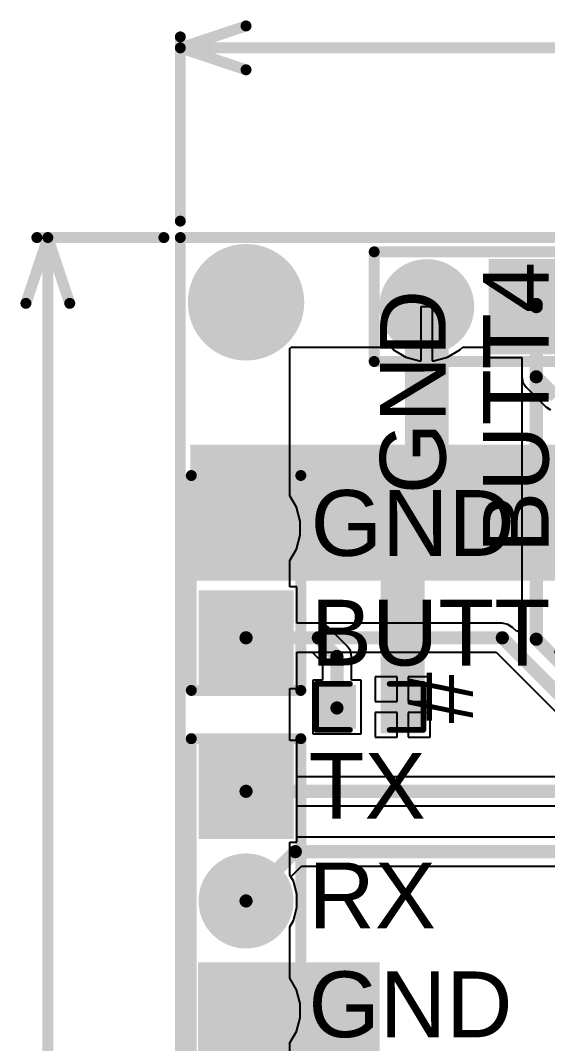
# Model space of a CAD drawing. Header units: millimetres. Extents: x -0.21 to 3.18, y -0.07 to 2.49.
# Drawn here: x -0.205 to 0.276, y 1.553 to 2.486 of the extents above; entities that cross this region are included whole.
import ezdxf

# ---------------------------------------------------------------- set-up
doc = ezdxf.new("R2010")
doc.units = ezdxf.units.MM
doc.header["$MEASUREMENT"] = 0
for name, color, linetype in [('BottomLayer', 5, 'Continuous'), ('BottomSolder', 6, 'Continuous'), ('Mechanical1', 6, 'Continuous'), ('Mechanical2', 216, 'Continuous'), ('MultiLayer', 9, 'Continuous'), ('PadHoleLayer', 156, 'Continuous'), ('TopLayer', 1, 'Continuous'), ('TopOverlay', 2, 'Continuous'), ('TopPaste', 8, 'Continuous'), ('TopSolder', 216, 'Continuous')]:
    doc.layers.add(name, color=color, linetype=linetype)
doc.styles.add('Arial', font='', dxfattribs={"height": 0.2})
doc.styles.get('Arial').set_extended_font_data('Arial')

# ---------------------------------------------------------------- blocks, each defined once
blk = doc.blocks.new('3P_T_______H____P____62')
at = {"layer": 'BottomLayer'}
blk.add_hatch(color=5, dxfattribs=at).paths.add_polyline_path([(-0.13937, 0.03937), (-0.06063, 0.03937), (-0.06063, -0.03937), (-0.13937, -0.03937)])
h = blk.add_hatch(color=5, dxfattribs=at)
edge = h.paths.add_edge_path()
edge.add_arc((0, 0), 0.03937, 0, 360)
h = blk.add_hatch(color=5, dxfattribs=at)
edge = h.paths.add_edge_path()
edge.add_arc((0.1, 0), 0.03937, 0, 360)
at = {"layer": 'BottomSolder'}
blk.add_hatch(color=6, dxfattribs=at).paths.add_polyline_path([(-0.14337, 0.04337), (-0.05663, 0.04337), (-0.05663, -0.04337), (-0.14337, -0.04337)])
h = blk.add_hatch(color=6, dxfattribs=at)
edge = h.paths.add_edge_path()
edge.add_arc((0, 0), 0.04337, 0, 360)
h = blk.add_hatch(color=6, dxfattribs=at)
edge = h.paths.add_edge_path()
edge.add_arc((0.1, 0), 0.04337, 0, 360)
at = {"layer": 'MultiLayer'}
blk.add_hatch(color=9, dxfattribs=at).paths.add_polyline_path([(-0.13937, 0.03937), (-0.06063, 0.03937), (-0.06063, -0.03937), (-0.13937, -0.03937)])
h = blk.add_hatch(color=9, dxfattribs=at)
edge = h.paths.add_edge_path()
edge.add_arc((0, 0), 0.03937, 0, 360)
h = blk.add_hatch(color=9, dxfattribs=at)
edge = h.paths.add_edge_path()
edge.add_arc((0.1, 0), 0.03937, 0, 360)
at = {"layer": 'PadHoleLayer'}
h = blk.add_hatch(color=156, dxfattribs=at)
edge = h.paths.add_edge_path()
edge.add_arc((-0.1, 0), 0.01969, 0, 360)
h = blk.add_hatch(color=156, dxfattribs=at)
edge = h.paths.add_edge_path()
edge.add_arc((0, 0), 0.01969, 0, 360)
h = blk.add_hatch(color=156, dxfattribs=at)
edge = h.paths.add_edge_path()
edge.add_arc((0.1, 0), 0.01969, 0, 360)
at = {"layer": 'TopLayer'}
blk.add_hatch(color=1, dxfattribs=at).paths.add_polyline_path([(-0.13937, 0.03937), (-0.06063, 0.03937), (-0.06063, -0.03937), (-0.13937, -0.03937)])
h = blk.add_hatch(color=1, dxfattribs=at)
edge = h.paths.add_edge_path()
edge.add_arc((0, 0), 0.03937, 0, 360)
h = blk.add_hatch(color=1, dxfattribs=at)
edge = h.paths.add_edge_path()
edge.add_arc((0.1, 0), 0.03937, 0, 360)
at = {"layer": 'TopSolder'}
blk.add_hatch(color=216, dxfattribs=at).paths.add_polyline_path([(-0.14337, 0.04337), (-0.05663, 0.04337), (-0.05663, -0.04337), (-0.14337, -0.04337)])
h = blk.add_hatch(color=216, dxfattribs=at)
edge = h.paths.add_edge_path()
edge.add_arc((0, 0), 0.04337, 0, 360)
h = blk.add_hatch(color=216, dxfattribs=at)
edge = h.paths.add_edge_path()
edge.add_arc((0.1, 0), 0.04337, 0, 360)
at = {"layer": 'TopOverlay', "const_width": 0.01}
for points in [[(0.148, 0.05), (-0.148, 0.05)], [(-0.148, -0.05), (-0.148, 0.05)], [(0.148, -0.05), (0.148, 0.05)], [(0.148, -0.05), (-0.148, -0.05)]]:
    blk.add_lwpolyline(points, dxfattribs=at)
at = {"layer": 'TopOverlay', "const_width": 0.005}
for points in [[(-0.1505, 0.05, 1), (-0.1455, 0.05, 1)], [(-0.1505, 0.05, 1), (-0.1455, 0.05, 1)], [(0.1455, 0.05, 1), (0.1505, 0.05, 1)], [(0.1455, 0.05, 1), (0.1505, 0.05, 1)], [(-0.1505, -0.05, 1), (-0.1455, -0.05, 1)], [(-0.1505, -0.05, 1), (-0.1455, -0.05, 1)], [(0.1455, -0.05, 1), (0.1505, -0.05, 1)], [(0.1455, -0.05, 1), (0.1505, -0.05, 1)]]:
    blk.add_lwpolyline(points, format="xyb", close=True, dxfattribs=at)
blk = doc.blocks.new('2P_TH______H____P____67')
at = {"layer": 'BottomLayer'}
blk.add_hatch(color=5, dxfattribs=at).paths.add_polyline_path([(-0.08937, 0.03937), (-0.01063, 0.03937), (-0.01063, -0.03937), (-0.08937, -0.03937)])
h = blk.add_hatch(color=5, dxfattribs=at)
edge = h.paths.add_edge_path()
edge.add_arc((0.05, 0), 0.03937, 0, 360)
at = {"layer": 'BottomSolder'}
blk.add_hatch(color=6, dxfattribs=at).paths.add_polyline_path([(-0.09337, 0.04337), (-0.00663, 0.04337), (-0.00663, -0.04337), (-0.09337, -0.04337)])
h = blk.add_hatch(color=6, dxfattribs=at)
edge = h.paths.add_edge_path()
edge.add_arc((0.05, 0), 0.04337, 0, 360)
at = {"layer": 'MultiLayer'}
blk.add_hatch(color=9, dxfattribs=at).paths.add_polyline_path([(-0.08937, 0.03937), (-0.01063, 0.03937), (-0.01063, -0.03937), (-0.08937, -0.03937)])
h = blk.add_hatch(color=9, dxfattribs=at)
edge = h.paths.add_edge_path()
edge.add_arc((0.05, 0), 0.03937, 0, 360)
at = {"layer": 'PadHoleLayer'}
h = blk.add_hatch(color=156, dxfattribs=at)
edge = h.paths.add_edge_path()
edge.add_arc((-0.05, 0), 0.01969, 0, 360)
h = blk.add_hatch(color=156, dxfattribs=at)
edge = h.paths.add_edge_path()
edge.add_arc((0.05, 0), 0.01969, 0, 360)
at = {"layer": 'TopLayer'}
blk.add_hatch(color=1, dxfattribs=at).paths.add_polyline_path([(-0.08937, 0.03937), (-0.01063, 0.03937), (-0.01063, -0.03937), (-0.08937, -0.03937)])
h = blk.add_hatch(color=1, dxfattribs=at)
edge = h.paths.add_edge_path()
edge.add_arc((0.05, 0), 0.03937, 0, 360)
at = {"layer": 'TopSolder'}
blk.add_hatch(color=216, dxfattribs=at).paths.add_polyline_path([(-0.09337, 0.04337), (-0.00663, 0.04337), (-0.00663, -0.04337), (-0.09337, -0.04337)])
h = blk.add_hatch(color=216, dxfattribs=at)
edge = h.paths.add_edge_path()
edge.add_arc((0.05, 0), 0.04337, 0, 360)
at = {"layer": 'TopOverlay', "const_width": 0.01}
for points in [[(-0.098, 0.05), (0.098, 0.05)], [(-0.098, 0.05), (-0.098, -0.05)], [(0.098, 0.05), (0.098, -0.05)], [(-0.098, -0.05), (0.098, -0.05)]]:
    blk.add_lwpolyline(points, dxfattribs=at)
at = {"layer": 'TopOverlay', "const_width": 0.005}
for points in [[(-0.1005, 0.05, 1), (-0.0955, 0.05, 1)], [(-0.1005, 0.05, 1), (-0.0955, 0.05, 1)], [(0.0955, 0.05, 1), (0.1005, 0.05, 1)], [(0.0955, 0.05, 1), (0.1005, 0.05, 1)], [(-0.1005, -0.05, 1), (-0.0955, -0.05, 1)], [(-0.1005, -0.05, 1), (-0.0955, -0.05, 1)], [(0.0955, -0.05, 1), (0.1005, -0.05, 1)], [(0.0955, -0.05, 1), (0.1005, -0.05, 1)]]:
    blk.add_lwpolyline(points, format="xyb", close=True, dxfattribs=at)
blk = doc.blocks.new('2P_TH______H____P____68')
at = {"layer": 'BottomLayer'}
blk.add_hatch(color=5, dxfattribs=at).paths.add_polyline_path([(-0.08937, 0.03937), (-0.01063, 0.03937), (-0.01063, -0.03937), (-0.08937, -0.03937)])
h = blk.add_hatch(color=5, dxfattribs=at)
edge = h.paths.add_edge_path()
edge.add_arc((0.05, 0), 0.03937, 0, 360)
at = {"layer": 'BottomSolder'}
blk.add_hatch(color=6, dxfattribs=at).paths.add_polyline_path([(-0.09337, 0.04337), (-0.00663, 0.04337), (-0.00663, -0.04337), (-0.09337, -0.04337)])
h = blk.add_hatch(color=6, dxfattribs=at)
edge = h.paths.add_edge_path()
edge.add_arc((0.05, 0), 0.04337, 0, 360)
at = {"layer": 'MultiLayer'}
blk.add_hatch(color=9, dxfattribs=at).paths.add_polyline_path([(-0.08937, 0.03937), (-0.01063, 0.03937), (-0.01063, -0.03937), (-0.08937, -0.03937)])
h = blk.add_hatch(color=9, dxfattribs=at)
edge = h.paths.add_edge_path()
edge.add_arc((0.05, 0), 0.03937, 0, 360)
at = {"layer": 'PadHoleLayer'}
h = blk.add_hatch(color=156, dxfattribs=at)
edge = h.paths.add_edge_path()
edge.add_arc((-0.05, 0), 0.01969, 0, 360)
h = blk.add_hatch(color=156, dxfattribs=at)
edge = h.paths.add_edge_path()
edge.add_arc((0.05, 0), 0.01969, 0, 360)
at = {"layer": 'TopLayer'}
blk.add_hatch(color=1, dxfattribs=at).paths.add_polyline_path([(-0.08937, 0.03937), (-0.01063, 0.03937), (-0.01063, -0.03937), (-0.08937, -0.03937)])
h = blk.add_hatch(color=1, dxfattribs=at)
edge = h.paths.add_edge_path()
edge.add_arc((0.05, 0), 0.03937, 0, 360)
at = {"layer": 'TopSolder'}
blk.add_hatch(color=216, dxfattribs=at).paths.add_polyline_path([(-0.09337, 0.04337), (-0.00663, 0.04337), (-0.00663, -0.04337), (-0.09337, -0.04337)])
h = blk.add_hatch(color=216, dxfattribs=at)
edge = h.paths.add_edge_path()
edge.add_arc((0.05, 0), 0.04337, 0, 360)
at = {"layer": 'TopOverlay', "const_width": 0.01}
for points in [[(0.098, 0.05), (-0.098, 0.05)], [(-0.098, 0.05), (-0.098, -0.05)], [(0.098, 0.05), (0.098, -0.05)], [(0.098, -0.05), (-0.098, -0.05)]]:
    blk.add_lwpolyline(points, dxfattribs=at)
at = {"layer": 'TopOverlay', "const_width": 0.005}
for points in [[(-0.1005, 0.05, 1), (-0.0955, 0.05, 1)], [(-0.1005, 0.05, 1), (-0.0955, 0.05, 1)], [(0.0955, 0.05, 1), (0.1005, 0.05, 1)], [(0.0955, 0.05, 1), (0.1005, 0.05, 1)], [(-0.1005, -0.05, 1), (-0.0955, -0.05, 1)], [(-0.1005, -0.05, 1), (-0.0955, -0.05, 1)], [(0.0955, -0.05, 1), (0.1005, -0.05, 1)], [(0.0955, -0.05, 1), (0.1005, -0.05, 1)]]:
    blk.add_lwpolyline(points, format="xyb", close=True, dxfattribs=at)
blk = doc.blocks.new('C___0603_91')
at = {"layer": 'TopLayer'}
for points in [[(-0.015, 0.0175), (-0.015, -0.0175), (-0.045, -0.0175), (-0.045, 0.0175)], [(0.045, 0.0175), (0.045, -0.0175), (0.015, -0.0175), (0.015, 0.0175)]]:
    blk.add_hatch(color=1, dxfattribs=at).paths.add_polyline_path(points)
at = {"layer": 'TopPaste'}
for points in [[(-0.015, 0.0175), (-0.015, -0.0175), (-0.045, -0.0175), (-0.045, 0.0175)], [(0.045, 0.0175), (0.045, -0.0175), (0.015, -0.0175), (0.015, 0.0175)]]:
    blk.add_hatch(color=8, dxfattribs=at).paths.add_polyline_path(points)
at = {"layer": 'TopSolder'}
for points in [[(-0.01264, 0.01986), (-0.01264, -0.01986), (-0.04736, -0.01986), (-0.04736, 0.01986)], [(0.04736, 0.01986), (0.04736, -0.01986), (0.01264, -0.01986), (0.01264, 0.01986)]]:
    blk.add_hatch(color=216, dxfattribs=at).paths.add_polyline_path(points)
at = {"layer": 'TopOverlay', "const_width": 0.005}
for points in [[(-0.018, 0.021), (-0.049, 0.021)], [(-0.049, 0.021), (-0.049, -0.021)], [(0.049, 0.021), (0.018, 0.021)], [(0.049, 0.021), (0.049, -0.021)], [(-0.018, -0.021), (-0.049, -0.021)], [(0.049, -0.021), (0.018, -0.021)]]:
    blk.add_lwpolyline(points, dxfattribs=at)
at = {"layer": 'TopOverlay', "const_width": 0.0025}
for points in [[(-0.05025, 0.021, 1), (-0.04775, 0.021, 1)], [(-0.05025, 0.021, 1), (-0.04775, 0.021, 1)], [(-0.01925, 0.021, 1), (-0.01675, 0.021, 1)], [(0.01675, 0.021, 1), (0.01925, 0.021, 1)], [(0.04775, 0.021, 1), (0.05025, 0.021, 1)], [(0.04775, 0.021, 1), (0.05025, 0.021, 1)], [(-0.05025, -0.021, 1), (-0.04775, -0.021, 1)], [(-0.05025, -0.021, 1), (-0.04775, -0.021, 1)], [(-0.01925, -0.021, 1), (-0.01675, -0.021, 1)], [(0.01675, -0.021, 1), (0.01925, -0.021, 1)], [(0.04775, -0.021, 1), (0.05025, -0.021, 1)], [(0.04775, -0.021, 1), (0.05025, -0.021, 1)]]:
    blk.add_lwpolyline(points, format="xyb", close=True, dxfattribs=at)

msp = doc.modelspace()

# ---------------------------------------------------------------- hatches: boundary and pattern name
at = {"layer": 'BottomLayer'}
h = msp.add_hatch(color=5, dxfattribs=at)
edge = h.paths.add_edge_path()
edge.add_arc((0.001, 2.229), 0.05118, 0, 360)
at = {"layer": 'BottomSolder'}
h = msp.add_hatch(color=6, dxfattribs=at)
edge = h.paths.add_edge_path()
edge.add_arc((0.001, 2.229), 0.05315, 0, 360)
at = {"layer": 'MultiLayer'}
h = msp.add_hatch(color=9, dxfattribs=at)
edge = h.paths.add_edge_path()
edge.add_arc((0.001, 2.229), 0.05118, 0, 360)
at = {"layer": 'PadHoleLayer'}
h = msp.add_hatch(color=156, dxfattribs=at)
edge = h.paths.add_edge_path()
edge.add_arc((0.001, 2.229), 0.03937, 0, 360)
at = {"layer": 'TopLayer'}
h = msp.add_hatch(color=1, dxfattribs=at)
edge = h.paths.add_edge_path()
edge.add_arc((0.001, 2.229), 0.05118, 0, 360)
for points in [[(-0.05, 1.979), (1.01, 1.979), (1.01, 2.099), (-0.05, 2.099)], [(-0.05, 1.975), (2.44, 1.975), (2.44, 2.026), (-0.05, 2.026)], [(0.164, 1.836), (0.164, 1.87), (0.124, 1.87), (0.124, 1.836)], [(0.123, 1.381), (0.123, 1.627), (-0.043, 1.627), (-0.043, 1.381)]]:
    msp.add_hatch(color=1, dxfattribs=at).paths.add_polyline_path(points)
at = {"layer": 'TopSolder'}
h = msp.add_hatch(color=216, dxfattribs=at)
edge = h.paths.add_edge_path()
edge.add_arc((0.001, 2.229), 0.05315, 0, 360)

# ---------------------------------------------------------------- linework, layer by layer
at = {"layer": 'BottomLayer'}
for p, q in [((0.161, 2.17563), (0.161, 2.225)), ((0.161, 2.225), (0.171, 2.225)), ((0.171, 2.225), (0.171, 2.17563)), ((0.041, 2.18672), (0.04228, 2.188)), ((0.041, 2.05246), (0.041, 2.18672)), ((0.04228, 2.188), (0.13318, 2.188)), ((0.13318, 2.188), (0.13569, 2.18549)), ((0.13569, 2.18549), (0.14694, 2.17899)), ((0.18506, 2.17899), (0.19631, 2.18549)), ((0.19631, 2.18549), (0.19882, 2.188)), ((0.19882, 2.188), (0.21963, 2.188)), ((0.21963, 2.188), (0.21963, 2.17863)), ((0.14694, 2.17899), (0.1595, 2.17563)), ((0.1595, 2.17563), (0.161, 2.17563)), ((0.171, 2.17563), (0.1725, 2.17563)), ((0.1725, 2.17563), (0.18506, 2.17899)), ((0.21963, 2.17863), (0.25275, 2.17863)), ((0.25275, 2.17863), (0.25275, 1.93053)), ((0.04701, 2.04206), (0.041, 2.05246)), ((0.05037, 2.0295), (0.04701, 2.04206)), ((0.05037, 2.0165), (0.05037, 2.0295)), ((0.04701, 2.00394), (0.05037, 2.0165)), ((0.041, 1.99354), (0.04701, 2.00394)), ((0.041, 1.96937), (0.041, 1.99354)), ((0.04737, 1.96937), (0.041, 1.96937)), ((0.04737, 1.93625), (0.04737, 1.96937)), ((0.235, 1.93625), (0.04737, 1.93625)), ((0.24007, 1.93525), (0.235, 1.93625)), ((0.24437, 1.93237), (0.24007, 1.93525)), ((0.24813, 1.92862), (0.24437, 1.93237)), ((0.25275, 1.93053), (0.24813, 1.92862)), ((0.04737, 1.87663), (0.04737, 1.90975)), ((0.04737, 1.90975), (0.22951, 1.90975)), ((0.22951, 1.90975), (0.4405, 1.69876)), ((0.041, 1.82937), (0.041, 1.87663)), ((0.041, 1.87663), (0.04737, 1.87663)), ((0.04737, 1.82937), (0.041, 1.82937)), ((0.04737, 1.73663), (0.04737, 1.82937)), ((0.041, 1.70646), (0.041, 1.73663)), ((0.041, 1.73663), (0.04737, 1.73663)), ((0.04421, 1.7009), (0.041, 1.70646)), ((0.04737, 1.6891), (0.04421, 1.7009)), ((0.04737, 1.6769), (0.04737, 1.6891)), ((0.04421, 1.6651), (0.04737, 1.6769)), ((0.041, 1.65954), (0.04421, 1.6651)), ((0.041, 1.61246), (0.041, 1.65954)), ((0.04701, 1.60206), (0.041, 1.61246)), ((0.05037, 1.5895), (0.04701, 1.60206)), ((0.05037, 1.5765), (0.05037, 1.5895)), ((0.04701, 1.56394), (0.05037, 1.5765)), ((0.041, 1.55354), (0.04701, 1.56394)), ((0.041, 1.33943), (0.041, 1.55354))]:
    msp.add_line(p, q, dxfattribs=at)
at = {"layer": 'BottomLayer', "const_width": 0.012}
for points in [[(0.266, 1.9217), (0.266, 2.225)], [(0.001, 1.923), (0.235, 1.923)], [(0.235, 1.923), (0.733, 1.425)], [(0.266, 1.9217), (0.7437, 1.444)]]:
    msp.add_lwpolyline(points, dxfattribs=at)
at = {"layer": 'BottomLayer', "const_width": 0.006}
for points in [[(0.263, 2.225, 1), (0.269, 2.225, 1)], [(-0.002, 1.923, 1), (0.004, 1.923, 1)], [(0.232, 1.923, 1), (0.238, 1.923, 1)], [(0.232, 1.923, 1), (0.238, 1.923, 1)], [(0.263, 1.9217, 1), (0.269, 1.9217, 1)], [(0.263, 1.9217, 1), (0.269, 1.9217, 1)]]:
    msp.add_lwpolyline(points, format="xyb", close=True, dxfattribs=at)
at = {"layer": 'Mechanical1', "const_width": 0.01}
for points in [[(-0.059, 2.461), (0.001, 2.481)], [(-0.059, 2.303), (-0.059, 2.471)], [(-0.059, 2.461), (0.001, 2.441)], [(-0.059, 2.461), (1.21389, 2.461)], [(-0.2, 2.228), (-0.18, 2.288)], [(-0.19, 2.288), (-0.074, 2.288)], [(-0.18, 2.288), (-0.16, 2.228)], [(-0.18, 1.38391), (-0.18, 2.288)]]:
    msp.add_lwpolyline(points, dxfattribs=at)
at = {"layer": 'Mechanical1', "const_width": 0.005}
for points in [[(-0.0015, 2.481, 1), (0.0035, 2.481, 1)], [(-0.0615, 2.471, 1), (-0.0565, 2.471, 1)], [(-0.0615, 2.461, 1), (-0.0565, 2.461, 1)], [(-0.0615, 2.461, 1), (-0.0565, 2.461, 1)], [(-0.0615, 2.461, 1), (-0.0565, 2.461, 1)], [(-0.0015, 2.441, 1), (0.0035, 2.441, 1)], [(-0.0615, 2.303, 1), (-0.0565, 2.303, 1)], [(-0.1925, 2.288, 1), (-0.1875, 2.288, 1)], [(-0.1825, 2.288, 1), (-0.1775, 2.288, 1)], [(-0.1825, 2.288, 1), (-0.1775, 2.288, 1)], [(-0.1825, 2.288, 1), (-0.1775, 2.288, 1)], [(-0.0765, 2.288, 1), (-0.0715, 2.288, 1)], [(-0.2025, 2.228, 1), (-0.1975, 2.228, 1)], [(-0.1625, 2.228, 1), (-0.1575, 2.228, 1)]]:
    msp.add_lwpolyline(points, format="xyb", close=True, dxfattribs=at)
at = {"layer": 'Mechanical2', "const_width": 0.01}
for points in [[(-0.059, 2.288), (3.09061, 2.288)], [(-0.059, -0.06), (-0.059, 2.288)]]:
    msp.add_lwpolyline(points, dxfattribs=at)
at = {"layer": 'Mechanical2', "const_width": 0.005}
msp.add_lwpolyline([(-0.0615, 2.288, 1), (-0.0565, 2.288, 1)], format="xyb", close=True, dxfattribs=at)
msp.add_lwpolyline([(-0.0615, 2.288, 1), (-0.0565, 2.288, 1)], format="xyb", close=True, dxfattribs=at)
at = {"layer": 'TopLayer'}
for p, q in [((0.161, 2.17563), (0.161, 2.225)), ((0.161, 2.225), (0.171, 2.225)), ((0.171, 2.225), (0.171, 2.17563)), ((0.041, 2.18672), (0.04228, 2.188)), ((0.041, 2.05246), (0.041, 2.18672)), ((0.04228, 2.188), (0.13318, 2.188)), ((0.13318, 2.188), (0.13569, 2.18549)), ((0.13569, 2.18549), (0.14694, 2.17899)), ((0.18506, 2.17899), (0.19631, 2.18549)), ((0.19631, 2.18549), (0.19882, 2.188)), ((0.19882, 2.188), (0.21963, 2.188)), ((0.21963, 2.188), (0.21963, 2.17863)), ((0.14694, 2.17899), (0.1595, 2.17563)), ((0.1595, 2.17563), (0.161, 2.17563)), ((0.171, 2.17563), (0.1725, 2.17563)), ((0.1725, 2.17563), (0.18506, 2.17899)), ((0.21963, 2.17863), (0.25275, 2.17863)), ((0.25275, 2.17863), (0.25275, 2.161)), ((0.25275, 2.161), (0.25375, 2.15593)), ((0.25375, 2.15593), (0.25663, 2.15163)), ((0.25663, 2.15163), (0.27463, 2.13363)), ((0.27463, 2.13363), (0.27893, 2.13075)), ((0.04701, 2.04206), (0.041, 2.05246)), ((0.05037, 2.0295), (0.04701, 2.04206)), ((0.05037, 2.0165), (0.05037, 2.0295)), ((0.04701, 2.00394), (0.05037, 2.0165)), ((0.041, 1.99354), (0.04701, 2.00394)), ((0.041, 1.96937), (0.041, 1.99354)), ((0.04737, 1.96937), (0.041, 1.96937)), ((0.04737, 1.93625), (0.04737, 1.96937)), ((0.067, 1.93625), (0.04737, 1.93625)), ((0.07207, 1.93525), (0.067, 1.93625)), ((0.07637, 1.93237), (0.07207, 1.93525)), ((0.09337, 1.91537), (0.07637, 1.93237)), ((0.09625, 1.91107), (0.09337, 1.91537)), ((0.04737, 1.87663), (0.04737, 1.90975)), ((0.04737, 1.90975), (0.06151, 1.90975)), ((0.06151, 1.90975), (0.07075, 1.90051)), ((0.09725, 1.906), (0.09625, 1.91107)), ((0.09725, 1.8845), (0.09725, 1.906)), ((0.07075, 1.90051), (0.07075, 1.8845)), ((0.139, 1.8875), (0.119, 1.8875)), ((0.119, 1.8875), (0.119, 1.865)), ((0.139, 1.865), (0.139, 1.8875)), ((0.169, 1.8875), (0.149, 1.8875)), ((0.149, 1.8875), (0.149, 1.865)), ((0.169, 1.865), (0.169, 1.8875)), ((0.041, 1.82937), (0.041, 1.87663)), ((0.041, 1.87663), (0.04737, 1.87663)), ((0.07075, 1.8845), (0.062, 1.8845)), ((0.062, 1.8845), (0.062, 1.8355)), ((0.106, 1.8845), (0.09725, 1.8845)), ((0.106, 1.8355), (0.106, 1.8845)), ((0.119, 1.865), (0.139, 1.865)), ((0.149, 1.865), (0.169, 1.865)), ((0.139, 1.855), (0.119, 1.855)), ((0.119, 1.855), (0.119, 1.8325)), ((0.139, 1.8325), (0.139, 1.855)), ((0.169, 1.855), (0.149, 1.855)), ((0.149, 1.855), (0.149, 1.8325)), ((0.169, 1.8325), (0.169, 1.855)), ((0.04737, 1.82937), (0.041, 1.82937)), ((0.04737, 1.79625), (0.04737, 1.82937)), ((0.062, 1.8355), (0.106, 1.8355)), ((0.119, 1.8325), (0.139, 1.8325)), ((0.149, 1.8325), (0.169, 1.8325)), ((0.52565, 1.79625), (0.04737, 1.79625)), ((0.04737, 1.74125), (0.04737, 1.76975)), ((0.04737, 1.76975), (0.52365, 1.76975)), ((0.52565, 1.74125), (0.04737, 1.74125)), ((0.04181, 1.70506), (0.05149, 1.71475)), ((0.05149, 1.71475), (0.5211, 1.71475)), ((0.04421, 1.7009), (0.04181, 1.70506)), ((0.04737, 1.6891), (0.04421, 1.7009)), ((0.04737, 1.6769), (0.04737, 1.6891)), ((0.04421, 1.6651), (0.04737, 1.6769)), ((0.041, 1.65954), (0.04421, 1.6651)), ((0.041, 1.61246), (0.041, 1.65954)), ((0.04701, 1.60206), (0.041, 1.61246)), ((0.05037, 1.5895), (0.04701, 1.60206)), ((0.05037, 1.5765), (0.05037, 1.5895)), ((0.04701, 1.56394), (0.05037, 1.5765)), ((0.041, 1.55354), (0.04701, 1.56394)), ((0.041, 1.40904), (0.041, 1.55354))]:
    msp.add_line(p, q, dxfattribs=at)
for points, const_width in [([(0.166, 2.225), (0.166, 2.227)], 0.04), ([(0.166, 2.044), (0.166, 2.225)], 0.04), ([(0.266, 2.225), (0.266, 2.227)], 0.012), ([(0.266, 2.161), (0.266, 2.225)], 0.012), ([(0.266, 2.161), (0.284, 2.143)], 0.012), ([(0.144, 1.86), (0.144, 2.025)], 0.04), ([(0.001, 1.923), (0.067, 1.923)], 0.012), ([(0.067, 1.923), (0.084, 1.906)], 0.012), ([(0.084, 1.859), (0.084, 1.906)], 0.012), ([(0.001, 1.783), (0.537, 1.783)], 0.012), ([(0.001, 1.683), (0.046, 1.728)], 0.012), ([(0.046, 1.728), (0.539, 1.728)], 0.012)]:
    msp.add_lwpolyline(points, dxfattribs=dict(at, const_width=const_width))
for points, const_width in [([(0.156, 2.227, 1), (0.176, 2.227, 1)], 0.02), ([(0.156, 2.225, 1), (0.176, 2.225, 1)], 0.02), ([(0.156, 2.225, 1), (0.176, 2.225, 1)], 0.02), ([(0.263, 2.227, 1), (0.269, 2.227, 1)], 0.006), ([(0.263, 2.225, 1), (0.269, 2.225, 1)], 0.006), ([(0.263, 2.225, 1), (0.269, 2.225, 1)], 0.006), ([(0.263, 2.161, 1), (0.269, 2.161, 1)], 0.006), ([(0.263, 2.161, 1), (0.269, 2.161, 1)], 0.006), ([(0.156, 2.044, 1), (0.176, 2.044, 1)], 0.02), ([(0.134, 2.025, 1), (0.154, 2.025, 1)], 0.02), ([(-0.002, 1.923, 1), (0.004, 1.923, 1)], 0.006), ([(0.064, 1.923, 1), (0.07, 1.923, 1)], 0.006), ([(0.064, 1.923, 1), (0.07, 1.923, 1)], 0.006), ([(0.081, 1.906, 1), (0.087, 1.906, 1)], 0.006), ([(0.081, 1.906, 1), (0.087, 1.906, 1)], 0.006), ([(0.134, 1.86, 1), (0.154, 1.86, 1)], 0.02), ([(0.081, 1.859, 1), (0.087, 1.859, 1)], 0.006), ([(-0.002, 1.783, 1), (0.004, 1.783, 1)], 0.006), ([(0.043, 1.728, 1), (0.049, 1.728, 1)], 0.006), ([(0.043, 1.728, 1), (0.049, 1.728, 1)], 0.006), ([(-0.002, 1.683, 1), (0.004, 1.683, 1)], 0.006)]:
    msp.add_lwpolyline(points, format="xyb", close=True, dxfattribs=dict(at, const_width=const_width))

# ---------------------------------------------------------------- block references
for name, p, rotation in [('2P_TH______H____P____68', (0.216, 2.225), 180), ('2P_TH______H____P____67', (0.001, 1.973), 90), ('C___0603_91', (0.114, 1.86), 180), ('3P_T_______H____P____62', (0.001, 1.683), 270)]:
    msp.add_blockref(name, p, dxfattribs=dict(rotation=rotation))

# ---------------------------------------------------------------- texts
at = {"layer": 'TopOverlay', "style": 'Arial'}
for s, rotation, p in [('BUTT4', 90, (0.27728, 2.00024)), ('GND', 90, (0.18328, 2.054)), ('GND', 360, (0.06, 1.99772)), ('BUTT5', 360, (0.06, 1.89772)), ('#', 90, (0.20833, 1.845)), ('TX', 360, (0.058, 1.758)), ('RX', 360, (0.058, 1.658)), ('GND', 360, (0.058, 1.55872))]:
    msp.add_text(s, height=0.06, rotation=rotation, dxfattribs=at).set_placement(p)

doc.saveas('drawing.dxf')
